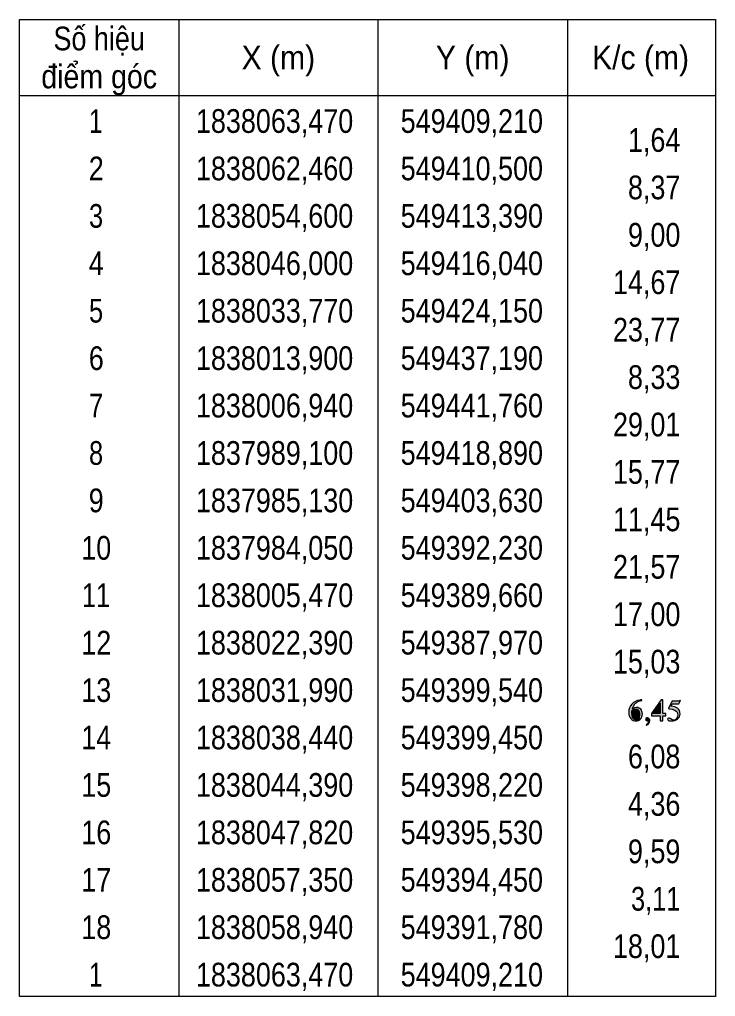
# Model space of a CAD drawing. Header units: metres. Extents: x 548794 to 550590, y 1837796 to 1838192.
# Drawn here: x 548793.9 to 548867.3, y 1837871.4 to 1837974.4 of the extents above; entities that cross this region are included whole.
import ezdxf
from ezdxf.enums import TextEntityAlignment as Align

# ---------------------------------------------------------------- set-up
doc = ezdxf.new("R2010")
doc.units = ezdxf.units.M
doc.header["$LTSCALE"] = 1.1
doc.layers.add('63', color=7, linetype='Continuous', lineweight=13)

msp = doc.modelspace()

# ---------------------------------------------------------------- hatches: boundary and pattern name
at = {"layer": '63'}
for points in [[(548859.55, 1837902.66), (548859.47, 1837902.65), (548859.41, 1837902.64), (548859.36, 1837902.63), (548859.11, 1837902.58), (548858.88, 1837902.49), (548858.68, 1837902.37), (548858.51, 1837902.21), (548858.36, 1837902.02), (548858.26, 1837901.82), (548858.2, 1837901.6), (548858.18, 1837901.35), (548858.19, 1837901.15), (548858.24, 1837900.96), (548858.3, 1837900.81), (548858.4, 1837900.67), (548858.52, 1837900.57), (548858.65, 1837900.49), (548858.78, 1837900.44), (548858.94, 1837900.43), (548859.08, 1837900.44), (548859.22, 1837900.48), (548859.34, 1837900.55), (548859.44, 1837900.65), (548859.52, 1837900.76), (548859.58, 1837900.88), (548859.61, 1837901.01), (548859.62, 1837901.16), (548859.61, 1837901.31), (548859.58, 1837901.44), (548859.53, 1837901.56), (548859.46, 1837901.66), (548859.36, 1837901.73), (548859.26, 1837901.79), (548859.14, 1837901.83), (548859, 1837901.84), (548858.78, 1837901.8), (548858.58, 1837901.71), (548858.6, 1837901.8), (548858.62, 1837901.86), (548858.67, 1837901.99), (548858.83, 1837902.22), (548858.87, 1837902.27), (548858.91, 1837902.31), (548859.01, 1837902.38), (548859.24, 1837902.51), (548859.39, 1837902.56), (548859.44, 1837902.58), (548859.48, 1837902.59), (548859.56, 1837902.6)], [(548860.58, 1837900.98), (548861.49, 1837900.98), (548861.49, 1837900.43), (548861.77, 1837900.43), (548861.77, 1837900.98), (548862.09, 1837900.98), (548862.09, 1837901.2), (548861.77, 1837901.2), (548861.77, 1837902.66), (548861.61, 1837902.66), (548860.58, 1837901.2)], [(548860.71, 1837901.2), (548861.49, 1837902.3), (548861.49, 1837901.2)], [(548862.78, 1837902.25), (548863.48, 1837902.25), (548863.63, 1837902.58), (548863.6, 1837902.61), (548863.55, 1837902.55), (548863.51, 1837902.53), (548863.47, 1837902.52), (548863.43, 1837902.52), (548863.41, 1837902.52), (548862.75, 1837902.52), (548862.39, 1837901.76), (548862.39, 1837901.74), (548862.39, 1837901.73), (548862.43, 1837901.72), (548862.76, 1837901.68), (548863.06, 1837901.57), (548863.19, 1837901.47), (548863.29, 1837901.35), (548863.34, 1837901.21), (548863.36, 1837901.06), (548863.33, 1837900.85), (548863.23, 1837900.67), (548863.08, 1837900.56), (548862.9, 1837900.52), (548862.81, 1837900.54), (548862.72, 1837900.59), (548862.55, 1837900.69), (548862.43, 1837900.73), (548862.37, 1837900.72), (548862.32, 1837900.69), (548862.28, 1837900.6), (548862.29, 1837900.58), (548862.34, 1837900.5), (548862.45, 1837900.45), (548862.7, 1837900.43), (548862.88, 1837900.44), (548863.05, 1837900.48), (548863.2, 1837900.54), (548863.33, 1837900.63), (548863.44, 1837900.74), (548863.52, 1837900.87), (548863.57, 1837901.01), (548863.59, 1837901.16), (548863.57, 1837901.36), (548863.52, 1837901.53), (548863.43, 1837901.66), (548863.31, 1837901.77), (548863.04, 1837901.9), (548862.64, 1837901.99)], [(548858.55, 1837901.58), (548858.57, 1837901.6), (548858.71, 1837901.68), (548858.89, 1837901.7), (548859.07, 1837901.67), (548859.2, 1837901.55), (548859.28, 1837901.41), (548859.32, 1837901.2), (548859.33, 1837901.05), (548859.3, 1837900.83), (548859.24, 1837900.66), (548859.13, 1837900.56), (548859, 1837900.52), (548858.88, 1837900.53), (548858.78, 1837900.57), (548858.7, 1837900.64), (548858.63, 1837900.73), (548858.53, 1837900.97), (548858.5, 1837901.27), (548858.5, 1837901.36), (548858.51, 1837901.45)], [(548860.04, 1837899.96), (548860.17, 1837900.04), (548860.29, 1837900.16), (548860.38, 1837900.31), (548860.41, 1837900.44), (548860.4, 1837900.55), (548860.35, 1837900.66), (548860.26, 1837900.73), (548860.15, 1837900.76), (548860.07, 1837900.75), (548860.01, 1837900.71), (548859.97, 1837900.66), (548859.96, 1837900.58), (548859.97, 1837900.52), (548860.01, 1837900.47), (548860.13, 1837900.43), (548860.23, 1837900.43), (548860.27, 1837900.42), (548860.28, 1837900.38), (548860.26, 1837900.29), (548860.18, 1837900.18), (548860.09, 1837900.08), (548860.01, 1837900.03)]]:
    msp.add_hatch(color=256, dxfattribs=at).paths.add_polyline_path(points)

# ---------------------------------------------------------------- linework, layer by layer
for p, q in [((548810.73, 1837974.38), (548810.73, 1837871.38)), ((548831.73, 1837974.38), (548831.73, 1837871.38)), ((548851.73, 1837974.38), (548851.73, 1837871.38)), ((548793.93, 1837966.38), (548867.33, 1837966.38))]:
    msp.add_line(p, q, dxfattribs=at)
for points in [[(548793.93, 1837974.38), (548867.33, 1837974.38), (548867.33, 1837871.38), (548793.93, 1837871.38)], [(548859.55, 1837902.66), (548859.47, 1837902.65), (548859.41, 1837902.64), (548859.36, 1837902.63), (548859.11, 1837902.58), (548858.88, 1837902.49), (548858.68, 1837902.37), (548858.51, 1837902.21), (548858.36, 1837902.02), (548858.26, 1837901.82), (548858.2, 1837901.6), (548858.18, 1837901.35), (548858.19, 1837901.15), (548858.24, 1837900.96), (548858.3, 1837900.81), (548858.4, 1837900.67), (548858.52, 1837900.57), (548858.65, 1837900.49), (548858.78, 1837900.44), (548858.94, 1837900.43), (548859.08, 1837900.44), (548859.22, 1837900.48), (548859.34, 1837900.55), (548859.44, 1837900.65), (548859.52, 1837900.76), (548859.58, 1837900.88), (548859.61, 1837901.01), (548859.62, 1837901.16), (548859.61, 1837901.31), (548859.58, 1837901.44), (548859.53, 1837901.56), (548859.46, 1837901.66), (548859.36, 1837901.73), (548859.26, 1837901.79), (548859.14, 1837901.83), (548859, 1837901.84), (548858.78, 1837901.8), (548858.58, 1837901.71), (548858.6, 1837901.8), (548858.62, 1837901.86), (548858.67, 1837901.99), (548858.83, 1837902.22), (548858.87, 1837902.27), (548858.91, 1837902.31), (548859.01, 1837902.38), (548859.24, 1837902.51), (548859.39, 1837902.56), (548859.44, 1837902.58), (548859.48, 1837902.59), (548859.56, 1837902.6)], [(548860.58, 1837900.98), (548861.49, 1837900.98), (548861.49, 1837900.43), (548861.77, 1837900.43), (548861.77, 1837900.98), (548862.09, 1837900.98), (548862.09, 1837901.2), (548861.77, 1837901.2), (548861.77, 1837902.66), (548861.61, 1837902.66), (548860.58, 1837901.2)], [(548860.71, 1837901.2), (548861.49, 1837902.3), (548861.49, 1837901.2)], [(548862.78, 1837902.25), (548863.48, 1837902.25), (548863.63, 1837902.58), (548863.6, 1837902.61), (548863.55, 1837902.55), (548863.51, 1837902.53), (548863.47, 1837902.52), (548863.43, 1837902.52), (548863.41, 1837902.52), (548862.75, 1837902.52), (548862.39, 1837901.76), (548862.39, 1837901.74), (548862.39, 1837901.73), (548862.43, 1837901.72), (548862.76, 1837901.68), (548863.06, 1837901.57), (548863.19, 1837901.47), (548863.29, 1837901.35), (548863.34, 1837901.21), (548863.36, 1837901.06), (548863.33, 1837900.85), (548863.23, 1837900.67), (548863.08, 1837900.56), (548862.9, 1837900.52), (548862.81, 1837900.54), (548862.72, 1837900.59), (548862.55, 1837900.69), (548862.43, 1837900.73), (548862.37, 1837900.72), (548862.32, 1837900.69), (548862.28, 1837900.6), (548862.29, 1837900.58), (548862.34, 1837900.5), (548862.45, 1837900.45), (548862.7, 1837900.43), (548862.88, 1837900.44), (548863.05, 1837900.48), (548863.2, 1837900.54), (548863.33, 1837900.63), (548863.44, 1837900.74), (548863.52, 1837900.87), (548863.57, 1837901.01), (548863.59, 1837901.16), (548863.57, 1837901.36), (548863.52, 1837901.53), (548863.43, 1837901.66), (548863.31, 1837901.77), (548863.04, 1837901.9), (548862.64, 1837901.99)], [(548858.55, 1837901.58), (548858.57, 1837901.6), (548858.71, 1837901.68), (548858.89, 1837901.7), (548859.07, 1837901.67), (548859.2, 1837901.55), (548859.28, 1837901.41), (548859.32, 1837901.2), (548859.33, 1837901.05), (548859.3, 1837900.83), (548859.24, 1837900.66), (548859.13, 1837900.56), (548859, 1837900.52), (548858.88, 1837900.53), (548858.78, 1837900.57), (548858.7, 1837900.64), (548858.63, 1837900.73), (548858.53, 1837900.97), (548858.5, 1837901.27), (548858.5, 1837901.36), (548858.51, 1837901.45)], [(548860.04, 1837899.96), (548860.17, 1837900.04), (548860.29, 1837900.16), (548860.38, 1837900.31), (548860.41, 1837900.44), (548860.4, 1837900.55), (548860.35, 1837900.66), (548860.26, 1837900.73), (548860.15, 1837900.76), (548860.07, 1837900.75), (548860.01, 1837900.71), (548859.97, 1837900.66), (548859.96, 1837900.58), (548859.97, 1837900.52), (548860.01, 1837900.47), (548860.13, 1837900.43), (548860.23, 1837900.43), (548860.27, 1837900.42), (548860.28, 1837900.38), (548860.26, 1837900.29), (548860.18, 1837900.18), (548860.09, 1837900.08), (548860.01, 1837900.03)]]:
    msp.add_lwpolyline(points, close=True, dxfattribs=at)

# ---------------------------------------------------------------- texts
for s, width, p in [('Số hiệu', 0.85, (548802.33, 1837971.13)), ('X (m)', 0.95, (548821.23, 1837969.13)), ('Y (m)', 0.95, (548841.725, 1837969.13)), ('K/c (m)', 0.95, (548859.43, 1837969.13)), ('điểm góc', 0.9, (548802.33, 1837967.13)), ('1838063,470', 0.85, (548820.83, 1837962.43)), ('549409,210', 0.85, (548841.635, 1837962.43)), (' 1', 0.75, (548801.625, 1837962.43)), (' 2', 0.85, (548801.63, 1837957.43)), ('1838062,460', 0.85, (548820.83, 1837957.43)), ('549410,500', 0.85, (548841.635, 1837957.43)), (' 3', 0.8, (548801.63, 1837952.43)), ('1838054,600', 0.85, (548820.83, 1837952.43)), ('549413,390', 0.85, (548841.635, 1837952.43)), (' 4', 0.85, (548801.625, 1837947.43)), ('1838046,000', 0.85, (548820.83, 1837947.43)), ('549416,040', 0.85, (548841.635, 1837947.43)), (' 5', 0.8, (548801.63, 1837942.43)), ('1838033,770', 0.85, (548820.83, 1837942.43)), ('549424,150', 0.85, (548841.635, 1837942.43)), (' 6', 0.85, (548801.63, 1837937.43)), ('1838013,900', 0.85, (548820.83, 1837937.43)), ('549437,190', 0.85, (548841.635, 1837937.43)), (' 7', 0.8, (548801.63, 1837932.43)), ('1838006,940', 0.85, (548820.83, 1837932.43)), ('549441,760', 0.85, (548841.635, 1837932.43)), (' 8', 0.8, (548801.63, 1837927.43)), ('1837989,100', 0.85, (548820.83, 1837927.43)), ('549418,890', 0.85, (548841.635, 1837927.43)), (' 9', 0.85, (548801.625, 1837922.43)), ('1837985,130', 0.85, (548820.83, 1837922.43)), ('549403,630', 0.85, (548841.635, 1837922.43)), (' 10', 0.85, (548801.625, 1837917.43)), ('1837984,050', 0.85, (548820.83, 1837917.43)), ('549392,230', 0.85, (548841.635, 1837917.43)), (' 11', 0.8, (548801.625, 1837912.43)), ('1838005,470', 0.85, (548820.83, 1837912.43)), ('549389,660', 0.85, (548841.635, 1837912.43)), (' 12', 0.85, (548801.63, 1837907.43)), ('1838022,390', 0.85, (548820.83, 1837907.43)), ('549387,970', 0.85, (548841.635, 1837907.43)), (' 13', 0.85, (548801.63, 1837902.43)), ('1838031,990', 0.85, (548820.83, 1837902.43)), ('549399,540', 0.85, (548841.635, 1837902.43)), (' 14', 0.85, (548801.625, 1837897.43)), ('1838038,440', 0.85, (548820.83, 1837897.43)), ('549399,450', 0.85, (548841.635, 1837897.43)), (' 15', 0.85, (548801.63, 1837892.43)), ('1838044,390', 0.85, (548820.83, 1837892.43)), ('549398,220', 0.85, (548841.635, 1837892.43)), (' 16', 0.85, (548801.63, 1837887.43)), ('1838047,820', 0.85, (548820.83, 1837887.43)), ('549395,530', 0.85, (548841.635, 1837887.43)), (' 17', 0.85, (548801.63, 1837882.43)), ('1838057,350', 0.85, (548820.83, 1837882.43)), ('549394,450', 0.85, (548841.635, 1837882.43)), (' 18', 0.85, (548801.63, 1837877.43)), ('1838058,940', 0.85, (548820.83, 1837877.43)), ('549391,780', 0.85, (548841.635, 1837877.43)), (' 1', 0.75, (548801.625, 1837872.43)), ('1838063,470', 0.85, (548820.83, 1837872.43)), ('549409,210', 0.85, (548841.635, 1837872.43))]:
    msp.add_text(s, height=2.5, dxfattribs=dict(at, width=width)).set_placement(p, align=Align.CENTER)
for s, width, p in [('1,64', 0.85, (548863.63, 1837960.43)), ('8,37', 0.85, (548863.63, 1837955.43)), ('9,00', 0.85, (548863.63, 1837950.43)), ('14,67', 0.85, (548863.63, 1837945.43)), ('23,77', 0.85, (548863.63, 1837940.43)), ('8,33', 0.85, (548863.63, 1837935.43)), ('29,01', 0.85, (548863.63, 1837930.43)), ('15,77', 0.85, (548863.63, 1837925.43)), ('11,45', 0.85, (548863.63, 1837920.43)), ('21,57', 0.85, (548863.63, 1837915.43)), ('17,00', 0.85, (548863.63, 1837910.43)), ('15,03', 0.85, (548863.63, 1837905.43)), ('6,08', 0.85, (548863.63, 1837895.43)), ('4,36', 0.85, (548863.63, 1837890.43)), ('9,59', 0.85, (548863.63, 1837885.43)), ('3,11', 0.8, (548863.63, 1837880.43)), ('18,01', 0.85, (548863.63, 1837875.43))]:
    msp.add_text(s, height=2.5, dxfattribs=dict(at, width=width)).set_placement(p, align=Align.RIGHT)

doc.saveas('drawing.dxf')
